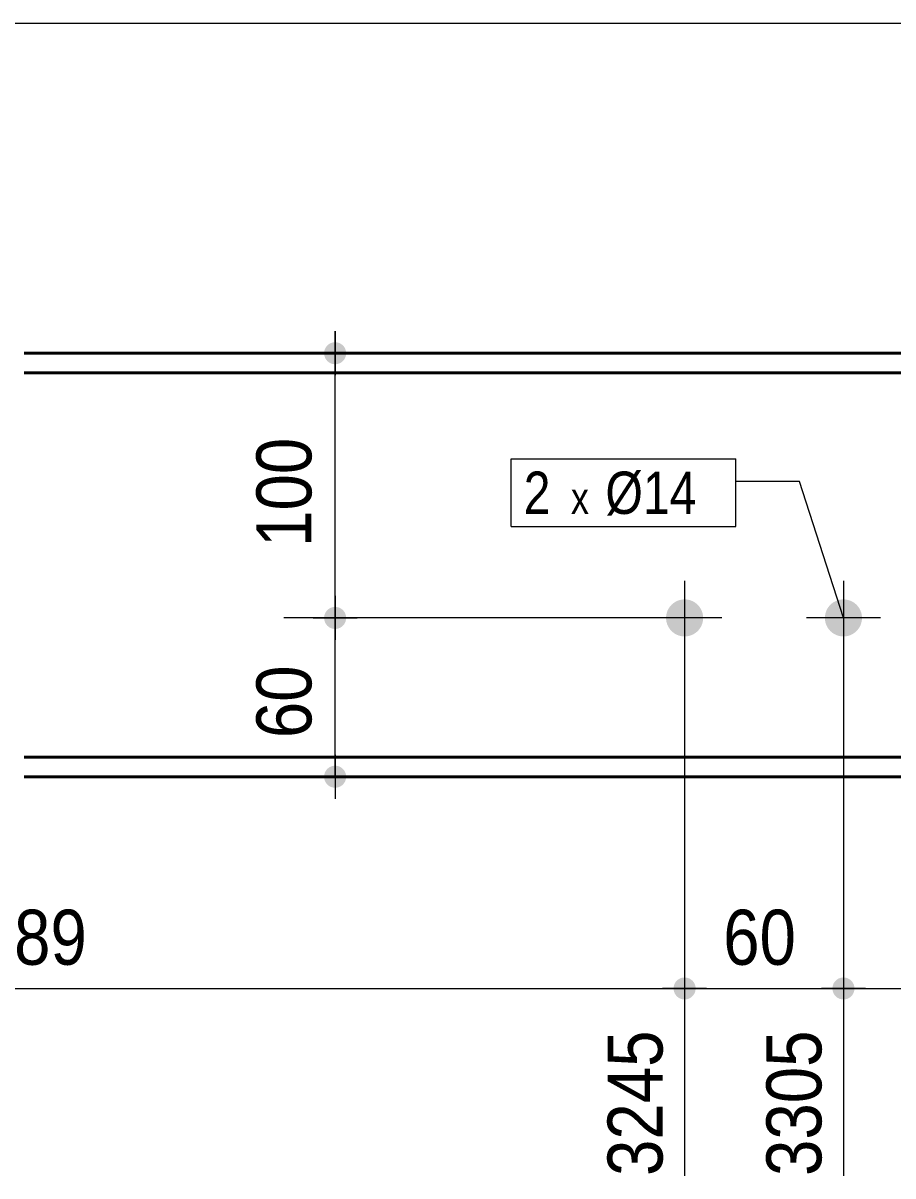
# Model space of a CAD drawing. Header units: millimetres. Extents: x 2 to 287, y 5 to 195.
# Drawn here: x 184.9 to 226, y 97.1 to 151.5 of the extents above; entities that cross this region are included whole.
import ezdxf

# ---------------------------------------------------------------- set-up
doc = ezdxf.new("R2010")
doc.units = ezdxf.units.MM
for name, color, linetype, lineweight in [('Boulon', 7, 'Continuous', 0), ('Cotation', 7, 'Continuous', 0), ('Désignation boulon', 3, 'Continuous', 0), ('Piece', 2, 'Continuous', 0)]:
    doc.layers.add(name, color=color, linetype=linetype, lineweight=lineweight)
doc.styles.add('ARIAL', font='ARIAL.TTF')
doc.styles.add('COMIC_SANS_MS', font='COMIC.TTF')

# ---------------------------------------------------------------- blocks, each defined once
blk = doc.blocks.new('*A2')
at = {"layer": 'Boulon'}
for points in [[(216.228, 124.324), (216.271, 124.321), (216.314, 124.316), (216.356, 124.308), (216.398, 124.299), (216.439, 124.287), (216.48, 124.274), (216.52, 124.258), (216.559, 124.241), (216.598, 124.222), (216.635, 124.201), (216.671, 124.178), (216.706, 124.153), (216.74, 124.126), (216.773, 124.098), (216.804, 124.069), (216.834, 124.038), (216.862, 124.005), (216.888, 123.971), (216.913, 123.936), (216.936, 123.9), (216.957, 123.862), (216.976, 123.824), (216.994, 123.785), (217.009, 123.745), (217.023, 123.704), (217.034, 123.663), (217.043, 123.621), (217.051, 123.578), (217.056, 123.536), (217.059, 123.493), (217.06, 123.45), (217.059, 123.407), (217.056, 123.364), (217.051, 123.322), (217.043, 123.279), (217.034, 123.237), (217.023, 123.196), (217.009, 123.155), (216.994, 123.115), (216.976, 123.076), (216.957, 123.038), (216.936, 123), (216.913, 122.964), (216.888, 122.929), (216.862, 122.895), (216.834, 122.862), (216.804, 122.831), (216.773, 122.802), (216.74, 122.774), (216.706, 122.747), (216.671, 122.722), (216.635, 122.699), (216.598, 122.678), (216.559, 122.659), (216.52, 122.642), (216.48, 122.626), (216.439, 122.613), (216.398, 122.601), (216.356, 122.592), (216.314, 122.584), (216.271, 122.579), (216.228, 122.576), (216.185, 122.575), (216.142, 122.576), (216.099, 122.579), (216.057, 122.584), (216.015, 122.592), (215.973, 122.601), (215.931, 122.613), (215.89, 122.626), (215.85, 122.642), (215.811, 122.659), (215.773, 122.678), (215.735, 122.699), (215.699, 122.722), (215.664, 122.747), (215.63, 122.774), (215.598, 122.802), (215.567, 122.831), (215.537, 122.862), (215.509, 122.895), (215.482, 122.929), (215.458, 122.964), (215.435, 123), (215.414, 123.038), (215.394, 123.076), (215.377, 123.115), (215.361, 123.155), (215.348, 123.196), (215.336, 123.237), (215.327, 123.279), (215.32, 123.322), (215.314, 123.364), (215.311, 123.407), (215.31, 123.45), (215.311, 123.493), (215.314, 123.536), (215.32, 123.578), (215.327, 123.621), (215.336, 123.663), (215.348, 123.704), (215.361, 123.745), (215.377, 123.785), (215.394, 123.824), (215.414, 123.862), (215.435, 123.9), (215.458, 123.936), (215.482, 123.971), (215.509, 124.005), (215.537, 124.038), (215.567, 124.069), (215.598, 124.098), (215.63, 124.126), (215.664, 124.153), (215.699, 124.178), (215.735, 124.201), (215.773, 124.222), (215.811, 124.241), (215.85, 124.258), (215.89, 124.274), (215.931, 124.287), (215.973, 124.299), (216.015, 124.308), (216.057, 124.316), (216.099, 124.321), (216.142, 124.324), (216.185, 124.325)], [(223.728, 124.324), (223.771, 124.321), (223.814, 124.316), (223.856, 124.308), (223.898, 124.299), (223.939, 124.287), (223.98, 124.274), (224.02, 124.258), (224.059, 124.241), (224.098, 124.222), (224.135, 124.201), (224.171, 124.178), (224.206, 124.153), (224.24, 124.126), (224.273, 124.098), (224.304, 124.069), (224.334, 124.038), (224.362, 124.005), (224.388, 123.971), (224.413, 123.936), (224.436, 123.9), (224.457, 123.862), (224.476, 123.824), (224.494, 123.785), (224.509, 123.745), (224.523, 123.704), (224.534, 123.663), (224.543, 123.621), (224.551, 123.578), (224.556, 123.536), (224.559, 123.493), (224.56, 123.45), (224.559, 123.407), (224.556, 123.364), (224.551, 123.322), (224.543, 123.279), (224.534, 123.237), (224.523, 123.196), (224.509, 123.155), (224.494, 123.115), (224.476, 123.076), (224.457, 123.038), (224.436, 123), (224.413, 122.964), (224.388, 122.929), (224.362, 122.895), (224.334, 122.862), (224.304, 122.831), (224.273, 122.802), (224.24, 122.774), (224.206, 122.747), (224.171, 122.722), (224.135, 122.699), (224.098, 122.678), (224.059, 122.659), (224.02, 122.642), (223.98, 122.626), (223.939, 122.613), (223.898, 122.601), (223.856, 122.592), (223.814, 122.584), (223.771, 122.579), (223.728, 122.576), (223.685, 122.575), (223.642, 122.576), (223.599, 122.579), (223.557, 122.584), (223.515, 122.592), (223.473, 122.601), (223.431, 122.613), (223.39, 122.626), (223.35, 122.642), (223.311, 122.659), (223.273, 122.678), (223.235, 122.699), (223.199, 122.722), (223.164, 122.747), (223.13, 122.774), (223.098, 122.802), (223.067, 122.831), (223.037, 122.862), (223.009, 122.895), (222.982, 122.929), (222.958, 122.964), (222.935, 123), (222.914, 123.038), (222.894, 123.076), (222.877, 123.115), (222.861, 123.155), (222.848, 123.196), (222.836, 123.237), (222.827, 123.279), (222.82, 123.322), (222.814, 123.364), (222.811, 123.407), (222.81, 123.45), (222.811, 123.493), (222.814, 123.536), (222.82, 123.578), (222.827, 123.621), (222.836, 123.663), (222.848, 123.704), (222.861, 123.745), (222.877, 123.785), (222.894, 123.824), (222.914, 123.862), (222.935, 123.9), (222.958, 123.936), (222.982, 123.971), (223.009, 124.005), (223.037, 124.038), (223.067, 124.069), (223.098, 124.098), (223.13, 124.126), (223.164, 124.153), (223.199, 124.178), (223.235, 124.201), (223.273, 124.222), (223.311, 124.241), (223.35, 124.258), (223.39, 124.274), (223.431, 124.287), (223.473, 124.299), (223.515, 124.308), (223.557, 124.316), (223.599, 124.321), (223.642, 124.324), (223.685, 124.325)]]:
    blk.add_hatch(color=256, dxfattribs=at).paths.add_polyline_path(points, flags=17)
at = {"layer": 'Boulon', "linetype": 'Continuous', "lineweight": 0}
for p, q in [((216.185, 125.2), (216.185, 121.7)), ((223.685, 125.2), (223.685, 121.7)), ((217.935, 123.45), (214.435, 123.45)), ((225.435, 123.45), (221.935, 123.45))]:
    blk.add_line(p, q, dxfattribs=at)
blk = doc.blocks.new('*A6')
at = {"layer": 'Piece', "color": 2, "linetype": 'Continuous', "lineweight": 40}
for p, q in [((229.935497, 135.949999), (184.997748, 135.949999)), ((184.997748, 135.024999), (229.935497, 135.024999)), ((246.185064, 116.874999), (184.997748, 116.874999)), ((184.997748, 115.949999), (246.185064, 115.949999))]:
    blk.add_line(p, q, dxfattribs=at)
blk = doc.blocks.new('*A13')
at = {"layer": 'Cotation', "linetype": 'Continuous', "lineweight": 0}
blk.add_line((34.376, 151.544), (242.421, 151.544), dxfattribs=at)
blk = doc.blocks.new('*A19')
at = {"layer": 'Cotation'}
for points in [[(199.657, 122.931), (199.632, 122.933), (199.607, 122.936), (199.581, 122.94), (199.557, 122.946), (199.532, 122.952), (199.508, 122.96), (199.484, 122.97), (199.461, 122.98), (199.438, 122.991), (199.416, 123.004), (199.394, 123.018), (199.373, 123.032), (199.353, 123.048), (199.334, 123.065), (199.315, 123.082), (199.298, 123.101), (199.281, 123.12), (199.265, 123.14), (199.251, 123.161), (199.237, 123.183), (199.224, 123.205), (199.213, 123.228), (199.203, 123.251), (199.193, 123.275), (199.185, 123.299), (199.179, 123.324), (199.173, 123.349), (199.169, 123.374), (199.165, 123.399), (199.164, 123.424), (199.163, 123.45), (199.164, 123.476), (199.165, 123.501), (199.169, 123.526), (199.173, 123.551), (199.179, 123.576), (199.185, 123.601), (199.193, 123.625), (199.203, 123.649), (199.213, 123.672), (199.224, 123.695), (199.237, 123.717), (199.251, 123.739), (199.265, 123.76), (199.281, 123.78), (199.298, 123.799), (199.315, 123.818), (199.334, 123.835), (199.353, 123.852), (199.373, 123.868), (199.394, 123.882), (199.416, 123.896), (199.438, 123.909), (199.461, 123.92), (199.484, 123.93), (199.508, 123.94), (199.532, 123.948), (199.557, 123.954), (199.581, 123.96), (199.607, 123.964), (199.632, 123.967), (199.657, 123.969), (199.683, 123.97), (199.708, 123.969), (199.734, 123.967), (199.759, 123.964), (199.784, 123.96), (199.809, 123.954), (199.834, 123.948), (199.858, 123.94), (199.882, 123.93), (199.905, 123.92), (199.928, 123.909), (199.95, 123.896), (199.972, 123.882), (199.993, 123.868), (200.013, 123.852), (200.032, 123.835), (200.051, 123.818), (200.068, 123.799), (200.085, 123.78), (200.101, 123.76), (200.115, 123.739), (200.129, 123.717), (200.142, 123.695), (200.153, 123.672), (200.163, 123.649), (200.173, 123.625), (200.181, 123.601), (200.187, 123.576), (200.193, 123.551), (200.197, 123.526), (200.2, 123.501), (200.202, 123.476), (200.203, 123.45), (200.202, 123.424), (200.2, 123.399), (200.197, 123.374), (200.193, 123.349), (200.187, 123.324), (200.181, 123.299), (200.173, 123.275), (200.163, 123.251), (200.153, 123.228), (200.142, 123.205), (200.129, 123.183), (200.115, 123.161), (200.101, 123.14), (200.085, 123.12), (200.068, 123.101), (200.051, 123.082), (200.032, 123.065), (200.013, 123.048), (199.993, 123.032), (199.972, 123.018), (199.95, 123.004), (199.928, 122.991), (199.905, 122.98), (199.882, 122.97), (199.858, 122.96), (199.834, 122.952), (199.809, 122.946), (199.784, 122.94), (199.759, 122.936), (199.734, 122.933), (199.708, 122.931), (199.683, 122.93)], [(199.657, 115.431), (199.632, 115.433), (199.607, 115.436), (199.581, 115.44), (199.557, 115.446), (199.532, 115.452), (199.508, 115.46), (199.484, 115.47), (199.461, 115.48), (199.438, 115.491), (199.416, 115.504), (199.394, 115.518), (199.373, 115.532), (199.353, 115.548), (199.334, 115.565), (199.315, 115.582), (199.298, 115.601), (199.281, 115.62), (199.265, 115.64), (199.251, 115.661), (199.237, 115.683), (199.224, 115.705), (199.213, 115.728), (199.203, 115.751), (199.193, 115.775), (199.185, 115.799), (199.179, 115.824), (199.173, 115.849), (199.169, 115.874), (199.165, 115.899), (199.164, 115.924), (199.163, 115.95), (199.164, 115.976), (199.165, 116.001), (199.169, 116.026), (199.173, 116.051), (199.179, 116.076), (199.185, 116.101), (199.193, 116.125), (199.203, 116.149), (199.213, 116.172), (199.224, 116.195), (199.237, 116.217), (199.251, 116.239), (199.265, 116.26), (199.281, 116.28), (199.298, 116.299), (199.315, 116.318), (199.334, 116.335), (199.353, 116.352), (199.373, 116.368), (199.394, 116.382), (199.416, 116.396), (199.438, 116.409), (199.461, 116.42), (199.484, 116.43), (199.508, 116.44), (199.532, 116.448), (199.557, 116.454), (199.581, 116.46), (199.607, 116.464), (199.632, 116.467), (199.657, 116.469), (199.683, 116.47), (199.708, 116.469), (199.734, 116.467), (199.759, 116.464), (199.784, 116.46), (199.809, 116.454), (199.834, 116.448), (199.858, 116.44), (199.882, 116.43), (199.905, 116.42), (199.928, 116.409), (199.95, 116.396), (199.972, 116.382), (199.993, 116.368), (200.013, 116.352), (200.032, 116.335), (200.051, 116.318), (200.068, 116.299), (200.085, 116.28), (200.101, 116.26), (200.115, 116.239), (200.129, 116.217), (200.142, 116.195), (200.153, 116.172), (200.163, 116.149), (200.173, 116.125), (200.181, 116.101), (200.187, 116.076), (200.193, 116.051), (200.197, 116.026), (200.2, 116.001), (200.202, 115.976), (200.203, 115.95), (200.202, 115.924), (200.2, 115.899), (200.197, 115.874), (200.193, 115.849), (200.187, 115.824), (200.181, 115.799), (200.173, 115.775), (200.163, 115.751), (200.153, 115.728), (200.142, 115.705), (200.129, 115.683), (200.115, 115.661), (200.101, 115.64), (200.085, 115.62), (200.068, 115.601), (200.051, 115.582), (200.032, 115.565), (200.013, 115.548), (199.993, 115.532), (199.972, 115.518), (199.95, 115.504), (199.928, 115.491), (199.905, 115.48), (199.882, 115.47), (199.858, 115.46), (199.834, 115.452), (199.809, 115.446), (199.784, 115.44), (199.759, 115.436), (199.734, 115.433), (199.708, 115.431), (199.683, 115.43)]]:
    blk.add_hatch(color=256, dxfattribs=at).paths.add_polyline_path(points, flags=17)
at = {"layer": 'Cotation', "linetype": 'Continuous', "lineweight": 0}
for p, q in [((199.683, 124.49), (199.683, 122.41)), ((199.683, 123.45), (199.683, 124.49)), ((215.185, 123.45), (197.263, 123.45)), ((198.643, 123.45), (200.723, 123.45)), ((199.683, 115.95), (199.683, 123.45)), ((199.683, 116.99), (199.683, 114.91)), ((215.185, 115.95), (197.263, 115.95)), ((198.643, 115.95), (200.723, 115.95)), ((199.683, 115.95), (199.683, 114.91))]:
    blk.add_line(p, q, dxfattribs=at)
at = {"layer": 'Cotation'}
for p in [(199.683, 123.45), (199.683, 115.95)]:
    blk.add_point(p, dxfattribs=at)
at = {"layer": 'Cotation', "style": 'ARIAL', "width": 0.85}
blk.add_text('60', height=2.6, rotation=90.0002, dxfattribs=at).set_placement((198.563, 117.772))
blk = doc.blocks.new('*A20')
at = {"layer": 'Cotation'}
for points in [[(199.657, 135.431), (199.632, 135.433), (199.607, 135.436), (199.581, 135.44), (199.557, 135.446), (199.532, 135.452), (199.508, 135.46), (199.484, 135.47), (199.461, 135.48), (199.438, 135.491), (199.416, 135.504), (199.394, 135.518), (199.373, 135.532), (199.353, 135.548), (199.334, 135.565), (199.315, 135.582), (199.298, 135.601), (199.281, 135.62), (199.265, 135.64), (199.251, 135.661), (199.237, 135.683), (199.224, 135.705), (199.213, 135.728), (199.203, 135.751), (199.193, 135.775), (199.185, 135.799), (199.179, 135.824), (199.173, 135.849), (199.169, 135.874), (199.165, 135.899), (199.164, 135.924), (199.163, 135.95), (199.164, 135.976), (199.165, 136.001), (199.169, 136.026), (199.173, 136.051), (199.179, 136.076), (199.185, 136.101), (199.193, 136.125), (199.203, 136.149), (199.213, 136.172), (199.224, 136.195), (199.237, 136.217), (199.251, 136.239), (199.265, 136.26), (199.281, 136.28), (199.298, 136.299), (199.315, 136.318), (199.334, 136.335), (199.353, 136.352), (199.373, 136.368), (199.394, 136.382), (199.416, 136.396), (199.438, 136.409), (199.461, 136.42), (199.484, 136.43), (199.508, 136.44), (199.532, 136.448), (199.557, 136.454), (199.581, 136.46), (199.607, 136.464), (199.632, 136.467), (199.657, 136.469), (199.683, 136.47), (199.708, 136.469), (199.734, 136.467), (199.759, 136.464), (199.784, 136.46), (199.809, 136.454), (199.834, 136.448), (199.858, 136.44), (199.882, 136.43), (199.905, 136.42), (199.928, 136.409), (199.95, 136.396), (199.972, 136.382), (199.993, 136.368), (200.013, 136.352), (200.032, 136.335), (200.051, 136.318), (200.068, 136.299), (200.085, 136.28), (200.101, 136.26), (200.115, 136.239), (200.129, 136.217), (200.142, 136.195), (200.153, 136.172), (200.163, 136.149), (200.173, 136.125), (200.181, 136.101), (200.187, 136.076), (200.193, 136.051), (200.197, 136.026), (200.2, 136.001), (200.202, 135.976), (200.203, 135.95), (200.202, 135.924), (200.2, 135.899), (200.197, 135.874), (200.193, 135.849), (200.187, 135.824), (200.181, 135.799), (200.173, 135.775), (200.163, 135.751), (200.153, 135.728), (200.142, 135.705), (200.129, 135.683), (200.115, 135.661), (200.101, 135.64), (200.085, 135.62), (200.068, 135.601), (200.051, 135.582), (200.032, 135.565), (200.013, 135.548), (199.993, 135.532), (199.972, 135.518), (199.95, 135.504), (199.928, 135.491), (199.905, 135.48), (199.882, 135.47), (199.858, 135.46), (199.834, 135.452), (199.809, 135.446), (199.784, 135.44), (199.759, 135.436), (199.734, 135.433), (199.708, 135.431), (199.683, 135.43)], [(199.657, 122.931), (199.632, 122.933), (199.607, 122.936), (199.581, 122.94), (199.557, 122.946), (199.532, 122.952), (199.508, 122.96), (199.484, 122.97), (199.461, 122.98), (199.438, 122.991), (199.416, 123.004), (199.394, 123.018), (199.373, 123.032), (199.353, 123.048), (199.334, 123.065), (199.315, 123.082), (199.298, 123.101), (199.281, 123.12), (199.265, 123.14), (199.251, 123.161), (199.237, 123.183), (199.224, 123.205), (199.213, 123.228), (199.203, 123.251), (199.193, 123.275), (199.185, 123.299), (199.179, 123.324), (199.173, 123.349), (199.169, 123.374), (199.165, 123.399), (199.164, 123.424), (199.163, 123.45), (199.164, 123.476), (199.165, 123.501), (199.169, 123.526), (199.173, 123.551), (199.179, 123.576), (199.185, 123.601), (199.193, 123.625), (199.203, 123.649), (199.213, 123.672), (199.224, 123.695), (199.237, 123.717), (199.251, 123.739), (199.265, 123.76), (199.281, 123.78), (199.298, 123.799), (199.315, 123.818), (199.334, 123.835), (199.353, 123.852), (199.373, 123.868), (199.394, 123.882), (199.416, 123.896), (199.438, 123.909), (199.461, 123.92), (199.484, 123.93), (199.508, 123.94), (199.532, 123.948), (199.557, 123.954), (199.581, 123.96), (199.607, 123.964), (199.632, 123.967), (199.657, 123.969), (199.683, 123.97), (199.708, 123.969), (199.734, 123.967), (199.759, 123.964), (199.784, 123.96), (199.809, 123.954), (199.834, 123.948), (199.858, 123.94), (199.882, 123.93), (199.905, 123.92), (199.928, 123.909), (199.95, 123.896), (199.972, 123.882), (199.993, 123.868), (200.013, 123.852), (200.032, 123.835), (200.051, 123.818), (200.068, 123.799), (200.085, 123.78), (200.101, 123.76), (200.115, 123.739), (200.129, 123.717), (200.142, 123.695), (200.153, 123.672), (200.163, 123.649), (200.173, 123.625), (200.181, 123.601), (200.187, 123.576), (200.193, 123.551), (200.197, 123.526), (200.2, 123.501), (200.202, 123.476), (200.203, 123.45), (200.202, 123.424), (200.2, 123.399), (200.197, 123.374), (200.193, 123.349), (200.187, 123.324), (200.181, 123.299), (200.173, 123.275), (200.163, 123.251), (200.153, 123.228), (200.142, 123.205), (200.129, 123.183), (200.115, 123.161), (200.101, 123.14), (200.085, 123.12), (200.068, 123.101), (200.051, 123.082), (200.032, 123.065), (200.013, 123.048), (199.993, 123.032), (199.972, 123.018), (199.95, 123.004), (199.928, 122.991), (199.905, 122.98), (199.882, 122.97), (199.858, 122.96), (199.834, 122.952), (199.809, 122.946), (199.784, 122.94), (199.759, 122.936), (199.734, 122.933), (199.708, 122.931), (199.683, 122.93)]]:
    blk.add_hatch(color=256, dxfattribs=at).paths.add_polyline_path(points, flags=17)
at = {"layer": 'Cotation', "linetype": 'Continuous', "lineweight": 0}
for p, q in [((199.683, 136.99), (199.683, 134.91)), ((199.683, 135.95), (199.683, 136.99)), ((215.185, 135.95), (197.263, 135.95)), ((198.643, 135.95), (200.723, 135.95)), ((199.683, 123.45), (199.683, 135.95)), ((199.683, 124.49), (199.683, 122.41)), ((215.185, 123.45), (197.263, 123.45)), ((198.643, 123.45), (200.723, 123.45)), ((199.683, 123.45), (199.683, 122.41))]:
    blk.add_line(p, q, dxfattribs=at)
at = {"layer": 'Cotation'}
for p in [(199.683, 135.95), (199.683, 123.45)]:
    blk.add_point(p, dxfattribs=at)
at = {"layer": 'Cotation', "style": 'ARIAL', "width": 0.85}
blk.add_text('100', height=2.6, rotation=90.0002, dxfattribs=at).set_placement((198.563, 126.807))
blk = doc.blocks.new('*A33')
at = {"layer": 'Cotation'}
blk.add_hatch(color=256, dxfattribs=at).paths.add_polyline_path([(216.16, 105.431), (216.134, 105.433), (216.109, 105.436), (216.084, 105.44), (216.059, 105.446), (216.034, 105.452), (216.01, 105.46), (215.986, 105.47), (215.963, 105.48), (215.94, 105.491), (215.918, 105.504), (215.896, 105.518), (215.875, 105.532), (215.855, 105.548), (215.836, 105.565), (215.818, 105.582), (215.8, 105.601), (215.783, 105.62), (215.768, 105.64), (215.753, 105.661), (215.739, 105.683), (215.727, 105.705), (215.715, 105.728), (215.705, 105.751), (215.696, 105.775), (215.688, 105.799), (215.681, 105.824), (215.675, 105.849), (215.671, 105.874), (215.668, 105.899), (215.666, 105.924), (215.665, 105.95), (215.666, 105.976), (215.668, 106.001), (215.671, 106.026), (215.675, 106.051), (215.681, 106.076), (215.688, 106.101), (215.696, 106.125), (215.705, 106.149), (215.715, 106.172), (215.727, 106.195), (215.739, 106.217), (215.753, 106.239), (215.768, 106.26), (215.783, 106.28), (215.8, 106.299), (215.818, 106.318), (215.836, 106.335), (215.855, 106.352), (215.875, 106.368), (215.896, 106.382), (215.918, 106.396), (215.94, 106.409), (215.963, 106.42), (215.986, 106.43), (216.01, 106.44), (216.034, 106.448), (216.059, 106.454), (216.084, 106.46), (216.109, 106.464), (216.134, 106.467), (216.16, 106.469), (216.185, 106.47), (216.211, 106.469), (216.236, 106.467), (216.262, 106.464), (216.287, 106.46), (216.312, 106.454), (216.336, 106.448), (216.36, 106.44), (216.384, 106.43), (216.408, 106.42), (216.43, 106.409), (216.453, 106.396), (216.474, 106.382), (216.495, 106.368), (216.515, 106.352), (216.534, 106.335), (216.553, 106.318), (216.571, 106.299), (216.587, 106.28), (216.603, 106.26), (216.618, 106.239), (216.631, 106.217), (216.644, 106.195), (216.655, 106.172), (216.666, 106.149), (216.675, 106.125), (216.683, 106.101), (216.69, 106.076), (216.695, 106.051), (216.7, 106.026), (216.703, 106.001), (216.705, 105.976), (216.705, 105.95), (216.705, 105.924), (216.703, 105.899), (216.7, 105.874), (216.695, 105.849), (216.69, 105.824), (216.683, 105.799), (216.675, 105.775), (216.666, 105.751), (216.655, 105.728), (216.644, 105.705), (216.631, 105.683), (216.618, 105.661), (216.603, 105.64), (216.587, 105.62), (216.571, 105.601), (216.553, 105.582), (216.534, 105.565), (216.515, 105.548), (216.495, 105.532), (216.474, 105.518), (216.453, 105.504), (216.43, 105.491), (216.408, 105.48), (216.384, 105.47), (216.36, 105.46), (216.336, 105.452), (216.312, 105.446), (216.287, 105.44), (216.262, 105.436), (216.236, 105.433), (216.211, 105.431), (216.185, 105.43)], flags=17)
at = {"layer": 'Cotation', "linetype": 'Continuous', "lineweight": 0}
for p, q in [((216.185, 122.45), (216.185, 97.096)), ((216.185, 106.99), (216.185, 104.91)), ((153.71, 105.95), (216.185, 105.95)), ((217.225, 105.95), (215.145, 105.95)), ((216.185, 105.95), (217.225, 105.95))]:
    blk.add_line(p, q, dxfattribs=at)
at = {"layer": 'Cotation'}
blk.add_point((216.185, 105.95), dxfattribs=at)
at = {"layer": 'Cotation', "style": 'ARIAL', "width": 0.85}
blk.add_text('1289', height=2.6, dxfattribs=at).set_placement((181.091, 107.07))
blk.add_text('3245', height=2.6, rotation=90.0002, dxfattribs=at).set_placement((215.145, 97.096))
blk = doc.blocks.new('*A34')
at = {"layer": 'Cotation'}
for points in [[(216.16, 105.431), (216.134, 105.433), (216.109, 105.436), (216.084, 105.44), (216.059, 105.446), (216.034, 105.452), (216.01, 105.46), (215.986, 105.47), (215.963, 105.48), (215.94, 105.491), (215.918, 105.504), (215.896, 105.518), (215.875, 105.532), (215.855, 105.548), (215.836, 105.565), (215.818, 105.582), (215.8, 105.601), (215.783, 105.62), (215.768, 105.64), (215.753, 105.661), (215.739, 105.683), (215.727, 105.705), (215.715, 105.728), (215.705, 105.751), (215.696, 105.775), (215.688, 105.799), (215.681, 105.824), (215.675, 105.849), (215.671, 105.874), (215.668, 105.899), (215.666, 105.924), (215.665, 105.95), (215.666, 105.976), (215.668, 106.001), (215.671, 106.026), (215.675, 106.051), (215.681, 106.076), (215.688, 106.101), (215.696, 106.125), (215.705, 106.149), (215.715, 106.172), (215.727, 106.195), (215.739, 106.217), (215.753, 106.239), (215.768, 106.26), (215.783, 106.28), (215.8, 106.299), (215.818, 106.318), (215.836, 106.335), (215.855, 106.352), (215.875, 106.368), (215.896, 106.382), (215.918, 106.396), (215.94, 106.409), (215.963, 106.42), (215.986, 106.43), (216.01, 106.44), (216.034, 106.448), (216.059, 106.454), (216.084, 106.46), (216.109, 106.464), (216.134, 106.467), (216.16, 106.469), (216.185, 106.47), (216.211, 106.469), (216.236, 106.467), (216.262, 106.464), (216.287, 106.46), (216.312, 106.454), (216.336, 106.448), (216.36, 106.44), (216.384, 106.43), (216.408, 106.42), (216.43, 106.409), (216.453, 106.396), (216.474, 106.382), (216.495, 106.368), (216.515, 106.352), (216.534, 106.335), (216.553, 106.318), (216.571, 106.299), (216.587, 106.28), (216.603, 106.26), (216.618, 106.239), (216.631, 106.217), (216.644, 106.195), (216.655, 106.172), (216.666, 106.149), (216.675, 106.125), (216.683, 106.101), (216.69, 106.076), (216.695, 106.051), (216.7, 106.026), (216.703, 106.001), (216.705, 105.976), (216.705, 105.95), (216.705, 105.924), (216.703, 105.899), (216.7, 105.874), (216.695, 105.849), (216.69, 105.824), (216.683, 105.799), (216.675, 105.775), (216.666, 105.751), (216.655, 105.728), (216.644, 105.705), (216.631, 105.683), (216.618, 105.661), (216.603, 105.64), (216.587, 105.62), (216.571, 105.601), (216.553, 105.582), (216.534, 105.565), (216.515, 105.548), (216.495, 105.532), (216.474, 105.518), (216.453, 105.504), (216.43, 105.491), (216.408, 105.48), (216.384, 105.47), (216.36, 105.46), (216.336, 105.452), (216.312, 105.446), (216.287, 105.44), (216.262, 105.436), (216.236, 105.433), (216.211, 105.431), (216.185, 105.43)], [(223.66, 105.431), (223.634, 105.433), (223.609, 105.436), (223.584, 105.44), (223.559, 105.446), (223.534, 105.452), (223.51, 105.46), (223.486, 105.47), (223.463, 105.48), (223.44, 105.491), (223.418, 105.504), (223.396, 105.518), (223.375, 105.532), (223.355, 105.548), (223.336, 105.565), (223.318, 105.582), (223.3, 105.601), (223.283, 105.62), (223.268, 105.64), (223.253, 105.661), (223.239, 105.683), (223.227, 105.705), (223.215, 105.728), (223.205, 105.751), (223.196, 105.775), (223.188, 105.799), (223.181, 105.824), (223.175, 105.849), (223.171, 105.874), (223.168, 105.899), (223.166, 105.924), (223.165, 105.95), (223.166, 105.976), (223.168, 106.001), (223.171, 106.026), (223.175, 106.051), (223.181, 106.076), (223.188, 106.101), (223.196, 106.125), (223.205, 106.149), (223.215, 106.172), (223.227, 106.195), (223.239, 106.217), (223.253, 106.239), (223.268, 106.26), (223.283, 106.28), (223.3, 106.299), (223.318, 106.318), (223.336, 106.335), (223.355, 106.352), (223.375, 106.368), (223.396, 106.382), (223.418, 106.396), (223.44, 106.409), (223.463, 106.42), (223.486, 106.43), (223.51, 106.44), (223.534, 106.448), (223.559, 106.454), (223.584, 106.46), (223.609, 106.464), (223.634, 106.467), (223.66, 106.469), (223.685, 106.47), (223.711, 106.469), (223.736, 106.467), (223.762, 106.464), (223.787, 106.46), (223.812, 106.454), (223.836, 106.448), (223.86, 106.44), (223.884, 106.43), (223.908, 106.42), (223.93, 106.409), (223.953, 106.396), (223.974, 106.382), (223.995, 106.368), (224.015, 106.352), (224.034, 106.335), (224.053, 106.318), (224.071, 106.299), (224.087, 106.28), (224.103, 106.26), (224.118, 106.239), (224.131, 106.217), (224.144, 106.195), (224.155, 106.172), (224.166, 106.149), (224.175, 106.125), (224.183, 106.101), (224.19, 106.076), (224.195, 106.051), (224.2, 106.026), (224.203, 106.001), (224.205, 105.976), (224.205, 105.95), (224.205, 105.924), (224.203, 105.899), (224.2, 105.874), (224.195, 105.849), (224.19, 105.824), (224.183, 105.799), (224.175, 105.775), (224.166, 105.751), (224.155, 105.728), (224.144, 105.705), (224.131, 105.683), (224.118, 105.661), (224.103, 105.64), (224.087, 105.62), (224.071, 105.601), (224.053, 105.582), (224.034, 105.565), (224.015, 105.548), (223.995, 105.532), (223.974, 105.518), (223.953, 105.504), (223.93, 105.491), (223.908, 105.48), (223.884, 105.47), (223.86, 105.46), (223.836, 105.452), (223.812, 105.446), (223.787, 105.44), (223.762, 105.436), (223.736, 105.433), (223.711, 105.431), (223.685, 105.43)]]:
    blk.add_hatch(color=256, dxfattribs=at).paths.add_polyline_path(points, flags=17)
at = {"layer": 'Cotation', "linetype": 'Continuous', "lineweight": 0}
for p, q in [((216.185, 122.45), (216.185, 97.096)), ((223.685, 122.45), (223.685, 97.096)), ((216.185, 106.99), (216.185, 104.91)), ((223.685, 106.99), (223.685, 104.91)), ((217.225, 105.95), (215.145, 105.95)), ((216.185, 105.95), (215.145, 105.95)), ((216.185, 105.95), (223.685, 105.95)), ((224.725, 105.95), (222.645, 105.95)), ((223.685, 105.95), (224.725, 105.95))]:
    blk.add_line(p, q, dxfattribs=at)
at = {"layer": 'Cotation'}
for p in [(216.185, 105.95), (223.685, 105.95)]:
    blk.add_point(p, dxfattribs=at)
at = {"layer": 'Cotation', "style": 'ARIAL', "width": 0.85}
blk.add_text('60', height=2.6, dxfattribs=at).set_placement((218.007, 107.07))
blk.add_text('3305', height=2.6, rotation=90.0002, dxfattribs=at).set_placement((222.645, 97.096))
blk = doc.blocks.new('*A35')
at = {"layer": 'Cotation'}
for points in [[(223.66, 105.431), (223.634, 105.433), (223.609, 105.436), (223.584, 105.44), (223.559, 105.446), (223.534, 105.452), (223.51, 105.46), (223.486, 105.47), (223.463, 105.48), (223.44, 105.491), (223.418, 105.504), (223.396, 105.518), (223.375, 105.532), (223.355, 105.548), (223.336, 105.565), (223.318, 105.582), (223.3, 105.601), (223.283, 105.62), (223.268, 105.64), (223.253, 105.661), (223.239, 105.683), (223.227, 105.705), (223.215, 105.728), (223.205, 105.751), (223.196, 105.775), (223.188, 105.799), (223.181, 105.824), (223.175, 105.849), (223.171, 105.874), (223.168, 105.899), (223.166, 105.924), (223.165, 105.95), (223.166, 105.976), (223.168, 106.001), (223.171, 106.026), (223.175, 106.051), (223.181, 106.076), (223.188, 106.101), (223.196, 106.125), (223.205, 106.149), (223.215, 106.172), (223.227, 106.195), (223.239, 106.217), (223.253, 106.239), (223.268, 106.26), (223.283, 106.28), (223.3, 106.299), (223.318, 106.318), (223.336, 106.335), (223.355, 106.352), (223.375, 106.368), (223.396, 106.382), (223.418, 106.396), (223.44, 106.409), (223.463, 106.42), (223.486, 106.43), (223.51, 106.44), (223.534, 106.448), (223.559, 106.454), (223.584, 106.46), (223.609, 106.464), (223.634, 106.467), (223.66, 106.469), (223.685, 106.47), (223.711, 106.469), (223.736, 106.467), (223.762, 106.464), (223.787, 106.46), (223.812, 106.454), (223.836, 106.448), (223.86, 106.44), (223.884, 106.43), (223.908, 106.42), (223.93, 106.409), (223.953, 106.396), (223.974, 106.382), (223.995, 106.368), (224.015, 106.352), (224.034, 106.335), (224.053, 106.318), (224.071, 106.299), (224.087, 106.28), (224.103, 106.26), (224.118, 106.239), (224.131, 106.217), (224.144, 106.195), (224.155, 106.172), (224.166, 106.149), (224.175, 106.125), (224.183, 106.101), (224.19, 106.076), (224.195, 106.051), (224.2, 106.026), (224.203, 106.001), (224.205, 105.976), (224.205, 105.95), (224.205, 105.924), (224.203, 105.899), (224.2, 105.874), (224.195, 105.849), (224.19, 105.824), (224.183, 105.799), (224.175, 105.775), (224.166, 105.751), (224.155, 105.728), (224.144, 105.705), (224.131, 105.683), (224.118, 105.661), (224.103, 105.64), (224.087, 105.62), (224.071, 105.601), (224.053, 105.582), (224.034, 105.565), (224.015, 105.548), (223.995, 105.532), (223.974, 105.518), (223.953, 105.504), (223.93, 105.491), (223.908, 105.48), (223.884, 105.47), (223.86, 105.46), (223.836, 105.452), (223.812, 105.446), (223.787, 105.44), (223.762, 105.436), (223.736, 105.433), (223.711, 105.431), (223.685, 105.43)], [(246.16, 105.431), (246.134, 105.433), (246.109, 105.436), (246.084, 105.44), (246.059, 105.446), (246.034, 105.452), (246.01, 105.46), (245.986, 105.47), (245.963, 105.48), (245.94, 105.491), (245.918, 105.504), (245.896, 105.518), (245.875, 105.532), (245.855, 105.548), (245.836, 105.565), (245.817, 105.582), (245.8, 105.601), (245.783, 105.62), (245.767, 105.64), (245.753, 105.661), (245.739, 105.683), (245.726, 105.705), (245.715, 105.728), (245.705, 105.751), (245.695, 105.775), (245.687, 105.799), (245.681, 105.824), (245.675, 105.849), (245.671, 105.874), (245.668, 105.899), (245.666, 105.924), (245.665, 105.95), (245.666, 105.976), (245.668, 106.001), (245.671, 106.026), (245.675, 106.051), (245.681, 106.076), (245.687, 106.101), (245.695, 106.125), (245.705, 106.149), (245.715, 106.172), (245.726, 106.195), (245.739, 106.217), (245.753, 106.239), (245.767, 106.26), (245.783, 106.28), (245.8, 106.299), (245.817, 106.318), (245.836, 106.335), (245.855, 106.352), (245.875, 106.368), (245.896, 106.382), (245.918, 106.396), (245.94, 106.409), (245.963, 106.42), (245.986, 106.43), (246.01, 106.44), (246.034, 106.448), (246.059, 106.454), (246.084, 106.46), (246.109, 106.464), (246.134, 106.467), (246.16, 106.469), (246.185, 106.47), (246.211, 106.469), (246.236, 106.467), (246.261, 106.464), (246.287, 106.46), (246.311, 106.454), (246.336, 106.448), (246.36, 106.44), (246.384, 106.43), (246.407, 106.42), (246.43, 106.409), (246.452, 106.396), (246.474, 106.382), (246.495, 106.368), (246.515, 106.352), (246.534, 106.335), (246.553, 106.318), (246.57, 106.299), (246.587, 106.28), (246.603, 106.26), (246.617, 106.239), (246.631, 106.217), (246.644, 106.195), (246.655, 106.172), (246.665, 106.149), (246.675, 106.125), (246.683, 106.101), (246.689, 106.076), (246.695, 106.051), (246.699, 106.026), (246.703, 106.001), (246.704, 105.976), (246.705, 105.95), (246.704, 105.924), (246.703, 105.899), (246.699, 105.874), (246.695, 105.849), (246.689, 105.824), (246.683, 105.799), (246.675, 105.775), (246.665, 105.751), (246.655, 105.728), (246.644, 105.705), (246.631, 105.683), (246.617, 105.661), (246.603, 105.64), (246.587, 105.62), (246.57, 105.601), (246.553, 105.582), (246.534, 105.565), (246.515, 105.548), (246.495, 105.532), (246.474, 105.518), (246.452, 105.504), (246.43, 105.491), (246.407, 105.48), (246.384, 105.47), (246.36, 105.46), (246.336, 105.452), (246.311, 105.446), (246.287, 105.44), (246.261, 105.436), (246.236, 105.433), (246.211, 105.431), (246.185, 105.43)]]:
    blk.add_hatch(color=256, dxfattribs=at).paths.add_polyline_path(points, flags=17)
at = {"layer": 'Cotation', "linetype": 'Continuous', "lineweight": 0}
for p, q in [((223.685, 122.45), (223.685, 97.096)), ((246.185, 114.95), (246.185, 97.096)), ((223.685, 106.99), (223.685, 104.91)), ((246.185, 106.99), (246.185, 104.91)), ((224.725, 105.95), (222.645, 105.95)), ((223.685, 105.95), (222.645, 105.95)), ((223.685, 105.95), (246.185, 105.95)), ((247.225, 105.95), (245.145, 105.95)), ((246.185, 105.95), (247.225, 105.95))]:
    blk.add_line(p, q, dxfattribs=at)
at = {"layer": 'Cotation'}
for p in [(223.685, 105.95), (246.185, 105.95)]:
    blk.add_point(p, dxfattribs=at)
at = {"layer": 'Cotation', "style": 'ARIAL', "width": 0.85}
blk.add_text('180', height=2.6, dxfattribs=at).set_placement((232.043, 107.07))
blk.add_text('3485', height=2.6, rotation=90.0002, dxfattribs=at).set_placement((245.145, 97.096))
blk = doc.blocks.new('*A37')
at = {"layer": 'Désignation boulon', "linetype": 'Continuous', "lineweight": 0}
for p, q in [((207.987919, 130.960573), (218.603544, 130.960573)), ((207.987919, 127.760573), (207.987919, 130.960573)), ((218.603544, 127.760573), (218.603544, 130.960573)), ((221.603544, 129.893906), (218.603544, 129.893906)), ((223.685248, 123.449999), (221.603544, 129.893906)), ((207.987919, 127.760573), (218.603544, 127.760573))]:
    blk.add_line(p, q, dxfattribs=at)
at = {"layer": 'Désignation boulon', "style": 'COMIC_SANS_MS', "width": 0.85}
for s, height, p in [('2', 2, (208.587919, 128.360573)), ('Ø14', 2, (212.446513, 128.360573)), ('x', 1.5, (210.815849, 128.360573))]:
    blk.add_text(s, height=height, dxfattribs=at).set_placement(p)

msp = doc.modelspace()

# ---------------------------------------------------------------- block references
at = {"lineweight": 0}
for name in ['*A13', '*A20', '*A6', '*A37', '*A2', '*A19', '*A33', '*A34', '*A35']:
    msp.add_blockref(name, (0, 0), dxfattribs=at)

doc.saveas('drawing.dxf')
